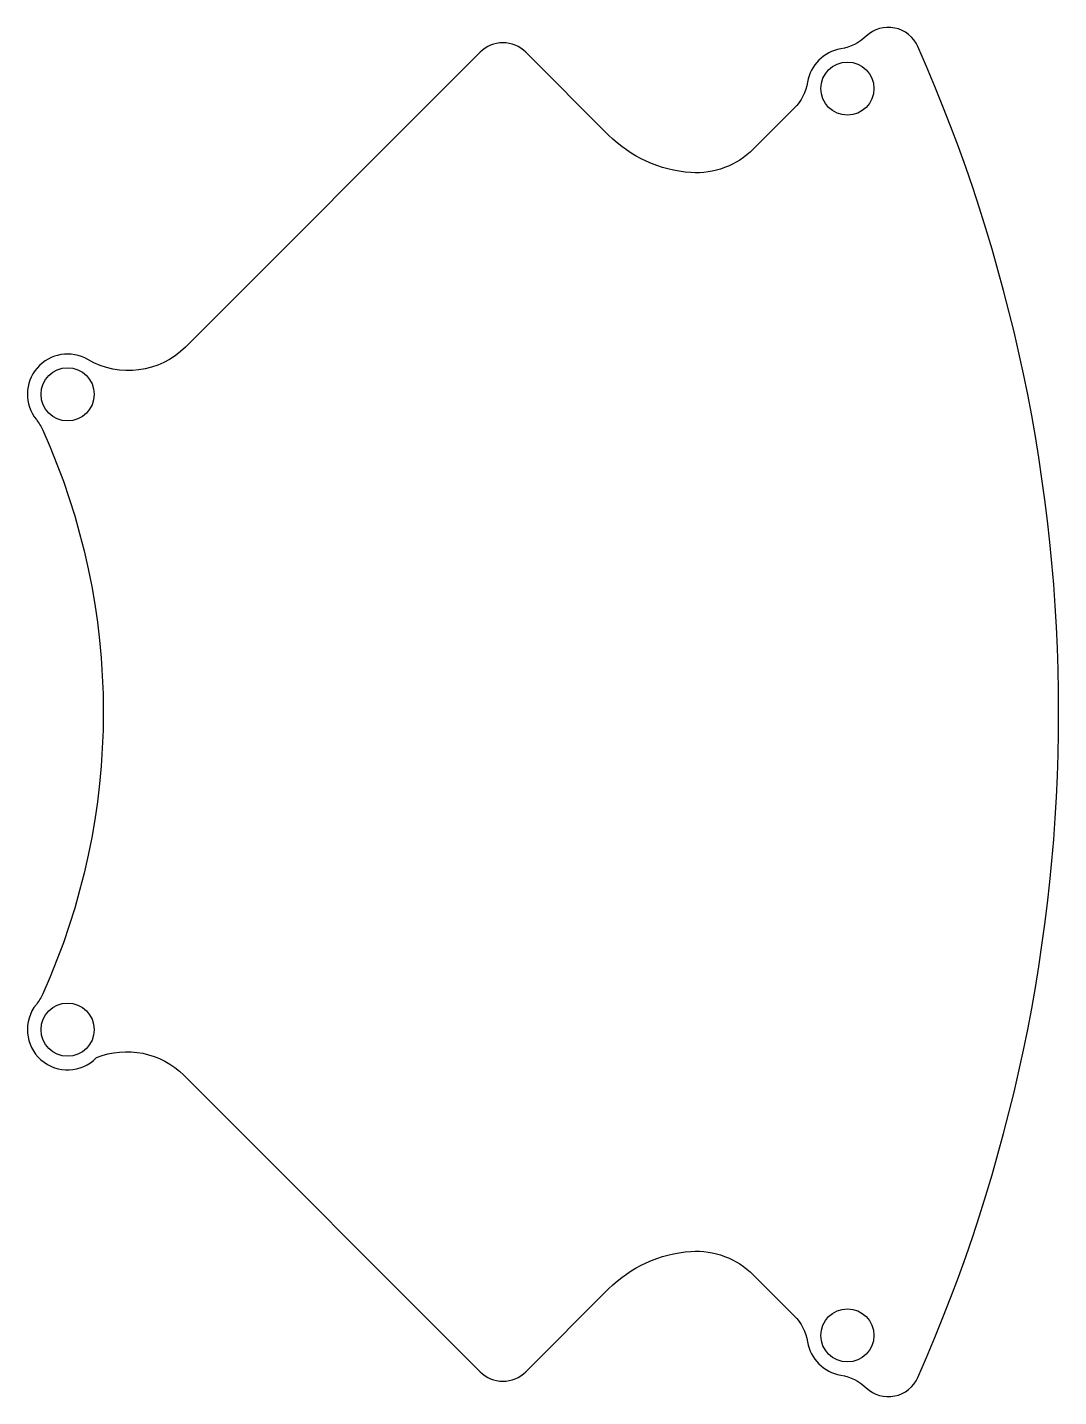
# Model space of a CAD drawing. Header units: millimetres. Extents: x 37.9 to 102, y -42.5 to 42.5.
import ezdxf

# ---------------------------------------------------------------- set-up
doc = ezdxf.new("R2010")
doc.units = ezdxf.units.MM
doc.layers.get('0').update_dxf_attribs({"linetype": 'CONTINUOUS'})

msp = doc.modelspace()

# ---------------------------------------------------------------- linework, layer by layer
msp.add_lwpolyline([(85.573, 37.49), (83.033, 34.95, -0.216858), (79.154, 33.497, -0.18109), (74.047, 35.821), (68.899, 40.969, 0.414214), (66.071, 40.969), (47.768, 22.665, -0.341015), (41.708, 21.885, 0.83378), (38.502, 18.155, -0.064424), (38.905, 17.499, -0.21454), (38.905, -17.499, -0.064424), (38.502, -18.155, 0.956831), (42.244, -21.464, -0.30157), (47.662, -22.56), (66.071, -40.969, 0.414214), (68.899, -40.969), (74.047, -35.821, -0.18109), (79.154, -33.497, -0.216858), (83.033, -34.95), (85.573, -37.49, -0.156549), (86.411, -39.121, 0.321104), (88.47, -41.178, -0.150158), (90.048, -41.964, 0.518573), (93.254, -41.324, 0.211643), (93.254, 41.324, 0.518573), (90.048, 41.964, -0.150158), (88.47, 41.178, 0.321104), (86.411, 39.121, -0.156549)], format="xyb", close=True)
for centre in [(88.878, 38.712), (40.446, 19.727), (40.446, -19.727), (88.878, -38.712)]:
    msp.add_circle(centre, 1.65)

doc.saveas('drawing.dxf')
